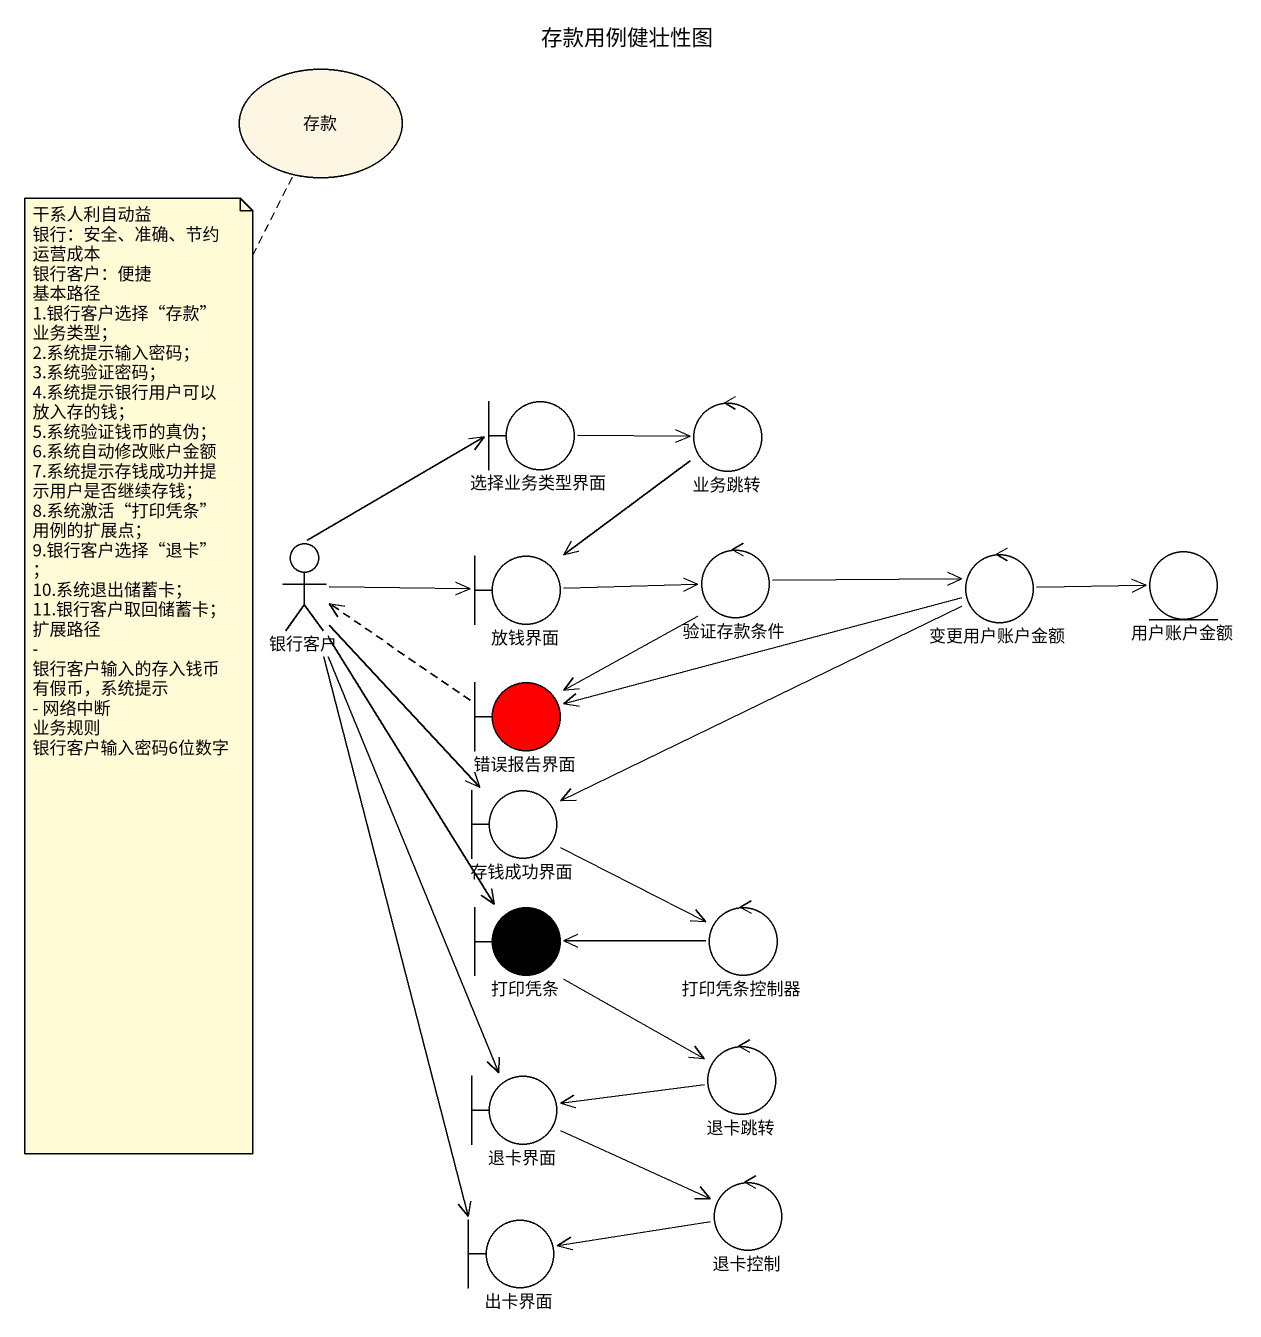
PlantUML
@startuml
title 存款用例健壮性图
usecase 存款
boundary 选择业务类型界面
control 业务跳转
actor 银行客户
boundary 放钱界面
control 验证存款条件
control 变更用户账户金额
entity 用户账户金额
boundary 错误报告界面 #FF0000
boundary 存钱成功界面
boundary 打印凭条 #000000
control 打印凭条控制器
boundary 退卡界面
control 退卡跳转
boundary 出卡界面
control 退卡控制
选择业务类型界面 -right-> 业务跳转
业务跳转 --> 放钱界面
银行客户 -up-> 选择业务类型界面
银行客户 -right-> 放钱界面
银行客户 --> 存钱成功界面
银行客户 --> 打印凭条
银行客户 --> 退卡界面
银行客户 --> 出卡界面
放钱界面 -right-> 验证存款条件
验证存款条件 -right-> 变更用户账户金额
验证存款条件 --> 错误报告界面
变更用户账户金额 -right-> 用户账户金额
变更用户账户金额 -left-> 错误报告界面
变更用户账户金额 -left-> 存钱成功界面
错误报告界面 .left.> 银行客户
存钱成功界面 -right-> 打印凭条控制器
打印凭条 --> 退卡跳转
打印凭条控制器 -left-> 打印凭条
退卡界面 -right-> 退卡控制
退卡跳转 -left-> 退卡界面
退卡控制 -left-> 出卡界面
note bottom of 存款
  干系人利自动益
  银行：安全、准确、节约运营成本
  银行客户：便捷
  基本路径
  1.银行客户选择“存款”业务类型；
  2.系统提示输入密码；
  3.系统验证密码；
  4.系统提示银行用户可以放入存的钱；
  5.系统验证钱币的真伪；
  6.系统自动修改账户金额
  7.系统提示存钱成功并提示用户是否继续存钱；
  8.系统激活“打印凭条”用例的扩展点；
  9.银行客户选择“退卡”；
  10.系统退出储蓄卡；
  11.银行客户取回储蓄卡；
  扩展路径
  - 银行客户输入的存入钱币有假币，系统提示
  - 网络中断
  业务规则
  银行客户输入密码6位数字
end note
@enduml
